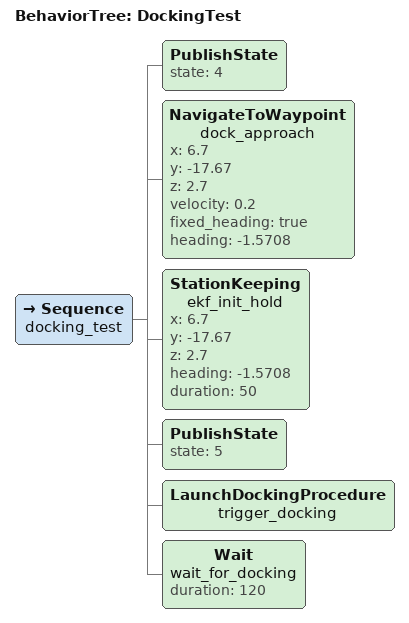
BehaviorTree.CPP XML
<?xml version="1.0" encoding="UTF-8"?>
<!-- Minimal docking test: navigate to dock approach then trigger docking.
     Requires stonefish_docking.launch.py to be running first. -->
<root BTCPP_format="4" main_tree_to_execute="DockingTest">
  <BehaviorTree ID="DockingTest">
    <Sequence name="docking_test">

      <!-- Navigate to dock approach position -->
      <PublishState state="4"/>
      <NavigateToWaypoint name="dock_approach"
                          x="6.7" y="-17.67" z="2.7"
                          velocity="0.2" fixed_heading="true" heading="-1.5708"/>

      <!-- Hold position to let EKF initialize before docking -->
      <StationKeeping name="ekf_init_hold"
                      x="6.7" y="-17.67" z="2.7"
                      heading="-1.5708" duration="50"/>

      <!-- Trigger docking controller -->
      <PublishState state="5"/>
      <LaunchDockingProcedure name="trigger_docking"/>
      <Wait name="wait_for_docking" duration="120"/>

    </Sequence>
  </BehaviorTree>
</root>
